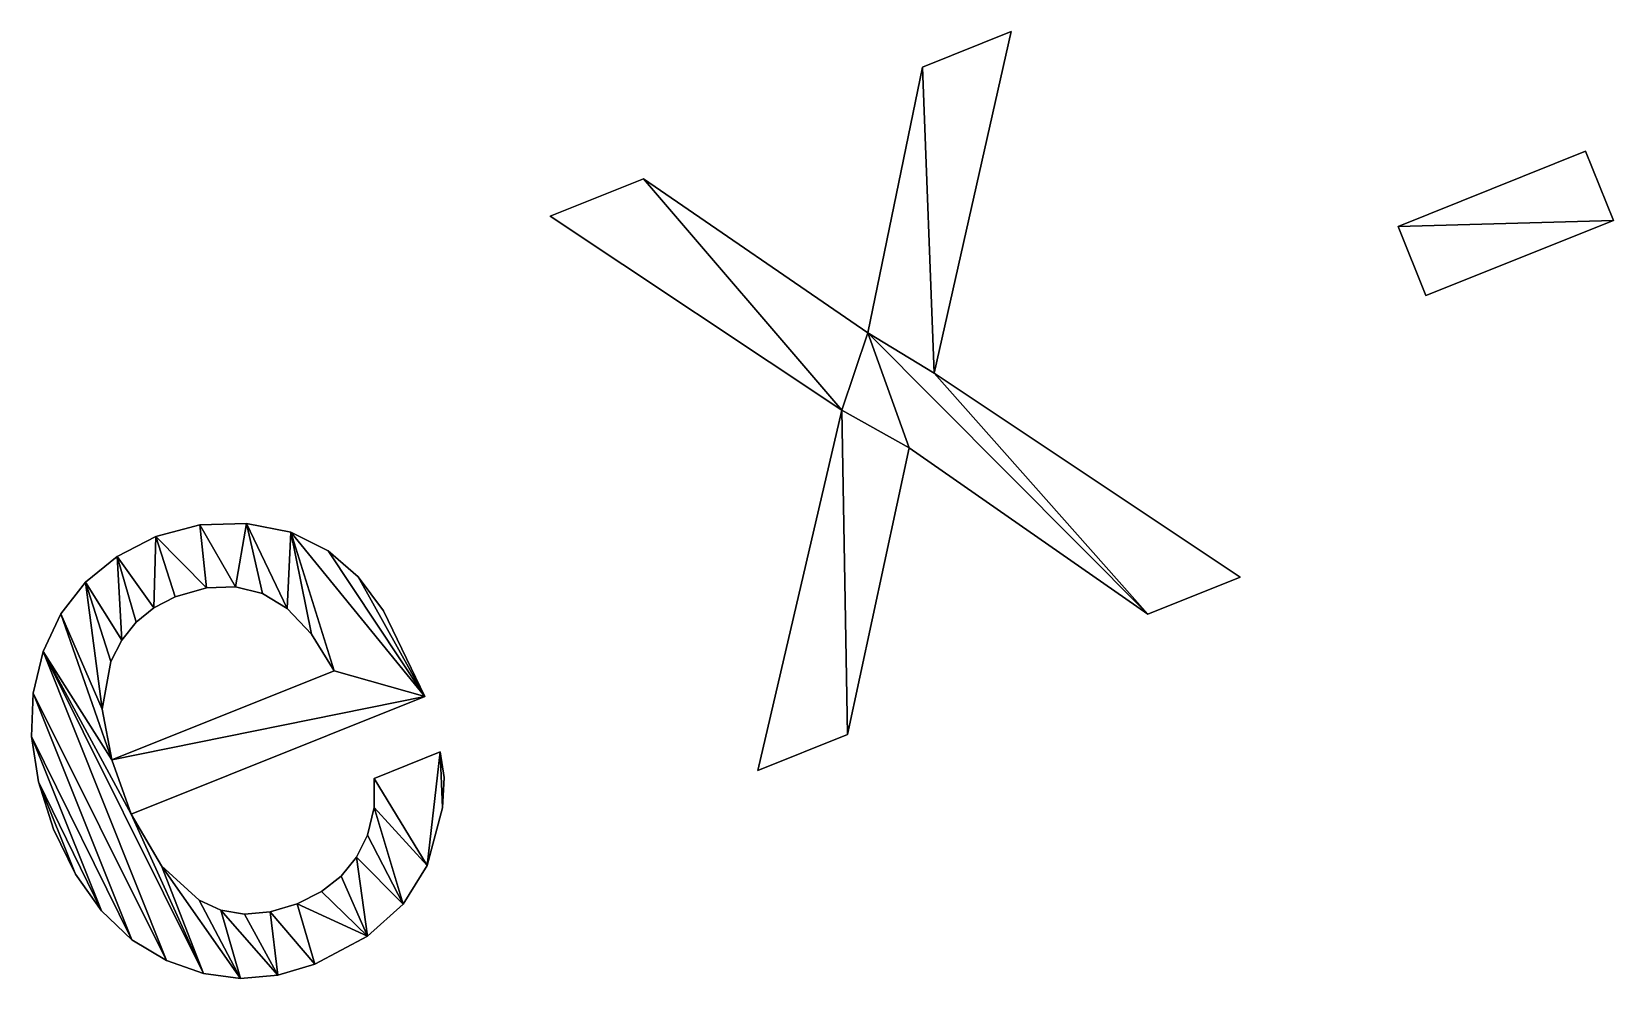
# Model space of a CAD drawing. Extents: x -19 to 362, y -54 to 342.
# Drawn here: x 310.48 to 335.79, y 66.66 to 81.81 of the extents above; entities that cross this region are included whole.
import ezdxf

# ---------------------------------------------------------------- set-up
doc = ezdxf.new("R2010")
doc.units = 0
doc.header["$MEASUREMENT"] = 0
doc.layers.get('0').update_dxf_attribs({"color": 13, "linetype": 'CONTINUOUS'})
doc.layers.add('TEMP', color=134, linetype='CONTINUOUS')

# ---------------------------------------------------------------- blocks, each defined once
blk = doc.blocks.new('___10')
at = {"color": 18}
for p, q in [((113.338, 18.046, 0.051), (110.162, 22.659, 0.051)), ((110.162, 22.659, 0.051), (111.766, 22.659, 0.051)), ((111.766, 22.659, 0.051), (114.182, 19.038, 0.051)), ((114.182, 19.038, 0.051), (116.579, 22.659, 0.051)), ((118.106, 22.659, 0.051), (114.93, 18.046, 0.051)), ((116.579, 22.659, 0.051), (118.106, 22.659, 0.051)), ((101.705, 20.184, 0.051), (102.399, 20.249, 0.051)), ((102.399, 20.249, 0.051), (103.122, 20.163, 0.051)), ((101.081, 19.99, 0.051), (101.705, 20.184, 0.051)), ((103.122, 20.163, 0.051), (103.823, 19.904, 0.051)), ((100.527, 19.666, 0.051), (101.081, 19.99, 0.051)), ((103.823, 19.904, 0.051), (104.43, 19.509, 0.051)), ((100.041, 19.212, 0.051), (100.527, 19.666, 0.051)), ((104.43, 19.509, 0.051), (104.873, 19.012, 0.051)), ((102.328, 19.238, 0.051), (101.945, 19.202, 0.051)), ((102.845, 19.185, 0.051), (102.328, 19.238, 0.051)), ((99.646, 18.654, 0.051), (100.041, 19.212, 0.051)), ((101.594, 19.093, 0.051), (101.275, 18.913, 0.051)), ((101.945, 19.202, 0.051), (101.594, 19.093, 0.051)), ((103.283, 19.028, 0.051), (102.845, 19.185, 0.051)), ((103.641, 18.767, 0.051), (103.283, 19.028, 0.051)), ((104.873, 19.012, 0.051), (105.163, 18.447, 0.051)), ((101.275, 18.913, 0.051), (100.988, 18.661, 0.051)), ((103.919, 18.4, 0.051), (103.641, 18.767, 0.051)), ((99.364, 18.018, 0.051), (99.646, 18.654, 0.051)), ((100.988, 18.661, 0.051), (100.574, 18.006, 0.051)), ((104.13, 17.873, 0.051), (103.919, 18.4, 0.051)), ((99.195, 17.304, 0.051), (99.364, 18.018, 0.051)), ((100.574, 18.006, 0.051), (100.415, 17.195, 0.051)), ((109.95, 13.194, 0.051), (113.338, 18.046, 0.051)), ((114.93, 18.046, 0.051), (118.261, 13.194, 0.051)), ((104.248, 17.195, 0.051), (104.13, 17.873, 0.051)), ((122.693, 17.466, 0.051), (125.927, 17.466, 0.051)), ((122.693, 16.274, 0.051), (122.693, 17.466, 0.051)), ((125.927, 17.466, 0.051), (125.927, 16.274, 0.051)), ((99.139, 16.512, 0.051), (99.195, 17.304, 0.051)), ((100.415, 17.195, 0.051), (104.248, 17.195, 0.051)), ((114.118, 17.086, 0.051), (111.496, 13.194, 0.051)), ((116.669, 13.194, 0.051), (114.118, 17.086, 0.051)), ((99.195, 15.715, 0.051), (99.139, 16.512, 0.051)), ((105.44, 16.274, 0.051), (100.382, 16.274, 0.051)), ((125.927, 16.274, 0.051), (122.693, 16.274, 0.051)), ((99.363, 15.012, 0.051), (99.195, 15.715, 0.051)), ((104.029, 14.929, 0.051), (104.203, 15.359, 0.051)), ((104.203, 15.359, 0.051), (105.343, 15.359, 0.051)), ((105.343, 15.359, 0.051), (105.246, 14.957, 0.051)), ((99.643, 14.403, 0.051), (99.363, 15.012, 0.051)), ((105.246, 14.957, 0.051), (105.044, 14.512, 0.051)), ((103.765, 14.554, 0.051), (104.029, 14.929, 0.051)), ((100.878, 14.589, 0.051), (101.142, 14.312, 0.051)), ((103.471, 14.292, 0.051), (103.765, 14.554, 0.051)), ((100.034, 13.887, 0.051), (99.643, 14.403, 0.051)), ((101.142, 14.312, 0.051), (101.47, 14.113, 0.051)), ((103.132, 14.104, 0.051), (103.471, 14.292, 0.051)), ((101.47, 14.113, 0.051), (101.861, 13.994, 0.051)), ((101.861, 13.994, 0.051), (102.315, 13.955, 0.051)), ((102.315, 13.955, 0.051), (102.746, 13.992, 0.051)), ((102.746, 13.992, 0.051), (103.132, 14.104, 0.051)), ((100.507, 13.477, 0.051), (100.034, 13.887, 0.051)), ((101.028, 13.184, 0.051), (100.507, 13.477, 0.051)), ((101.599, 13.008, 0.051), (101.028, 13.184, 0.051)), ((111.496, 13.194, 0.051), (109.95, 13.194, 0.051)), ((118.261, 13.194, 0.051), (116.669, 13.194, 0.051)), ((102.218, 12.95, 0.051), (101.599, 13.008, 0.051))]:
    blk.add_line(p, q, dxfattribs=at)
for points in [[(105.163, 18.447, 0.051), (105.337, 17.794, 0.051), (105.44, 16.274, 0.051)], [(100.382, 16.274, 0.051), (100.522, 15.328, 0.051), (100.878, 14.589, 0.051)], [(105.044, 14.512, 0.051), (104.473, 13.749, 0.051), (103.882, 13.317, 0.051)], [(103.882, 13.317, 0.051), (103.166, 13.053, 0.051), (102.218, 12.95, 0.051)]]:
    blk.add_polyline3d(points, dxfattribs=at)
mesh = blk.add_polyface(dxfattribs=at)
corners = [(111.496, 13.194, 0.051), (113.338, 18.046, 0.051), (109.95, 13.194, 0.051), (114.118, 17.086, 0.051), (111.766, 22.659, 0.051), (110.162, 22.659, 0.051), (114.182, 19.038, 0.051), (116.669, 13.194, 0.051), (114.93, 18.046, 0.051), (118.261, 13.194, 0.051), (116.579, 22.659, 0.051), (118.106, 22.659, 0.051)]
mesh.append_faces([[corners[k] for k in face] for face in [(0, 1, 2), (1, 4, 5), (8, 7, 9), (10, 8, 11)]], dxfattribs={"vtx0": -1, "color": 18})
mesh.append_faces([[corners[k] for k in face] for face in [(4, 1, 6)]], dxfattribs={"vtx0": -1, "vtx1": -1, "color": 18})
mesh.append_faces([[corners[k] for k in face] for face in [(6, 1, 3), (6, 7, 8)]], dxfattribs={"vtx0": -1, "vtx1": -1, "vtx2": -1, "color": 18})
mesh.append_faces([[corners[k] for k in face] for face in [(1, 0, 3), (6, 3, 7), (8, 10, 6)]], dxfattribs={"vtx0": -1, "vtx2": -1, "color": 18})
mesh = blk.add_polyface(dxfattribs=at)
corners = [(99.195, 15.715, 0.051), (99.195, 17.304, 0.051), (99.139, 16.512, 0.051), (99.363, 15.012, 0.051), (99.364, 18.018, 0.051), (99.643, 14.403, 0.051), (99.646, 18.654, 0.051), (100.034, 13.887, 0.051), (100.041, 19.212, 0.051), (100.507, 13.477, 0.051), (100.382, 16.274, 0.051), (100.522, 15.328, 0.051), (101.028, 13.184, 0.051), (100.878, 14.589, 0.051), (101.142, 14.312, 0.051), (101.599, 13.008, 0.051), (101.47, 14.113, 0.051), (101.861, 13.994, 0.051), (102.218, 12.95, 0.051), (102.315, 13.955, 0.051), (103.166, 13.053, 0.051), (102.746, 13.992, 0.051), (103.132, 14.104, 0.051), (103.471, 14.292, 0.051), (103.882, 13.317, 0.051), (103.765, 14.554, 0.051), (104.029, 14.929, 0.051), (104.473, 13.749, 0.051), (104.203, 15.359, 0.051), (105.343, 15.359, 0.051), (105.044, 14.512, 0.051), (105.246, 14.957, 0.051), (105.44, 16.274, 0.051), (100.415, 17.195, 0.051), (104.248, 17.195, 0.051), (104.43, 19.509, 0.051), (104.873, 19.012, 0.051), (105.163, 18.447, 0.051), (105.337, 17.794, 0.051), (100.527, 19.666, 0.051), (100.574, 18.006, 0.051), (101.081, 19.99, 0.051), (100.988, 18.661, 0.051), (101.275, 18.913, 0.051), (101.705, 20.184, 0.051), (101.594, 19.093, 0.051), (101.945, 19.202, 0.051), (102.399, 20.249, 0.051), (102.328, 19.238, 0.051), (102.845, 19.185, 0.051), (103.122, 20.163, 0.051), (103.283, 19.028, 0.051), (103.823, 19.904, 0.051), (103.641, 18.767, 0.051), (103.919, 18.4, 0.051), (104.13, 17.873, 0.051)]
mesh.append_faces([[corners[k] for k in face] for face in [(0, 1, 2), (29, 30, 31), (37, 32, 38)]], dxfattribs={"vtx0": -1, "color": 18})
mesh.append_faces([[corners[k] for k in face] for face in [(1, 3, 4), (4, 5, 6), (6, 7, 8), (10, 9, 11), (11, 12, 13), (13, 12, 14), (14, 15, 16), (16, 15, 17), (17, 18, 19), (19, 20, 21), (21, 20, 22), (22, 20, 23), (23, 24, 25), (25, 24, 26), (26, 27, 28), (28, 27, 29), (32, 33, 10), (33, 32, 34), (35, 32, 36), (36, 32, 37), (8, 33, 39), (39, 40, 41), (41, 43, 44), (44, 46, 47), (47, 49, 50), (50, 51, 52), (52, 54, 35)]], dxfattribs={"vtx0": -1, "vtx1": -1, "color": 18})
mesh.append_faces([[corners[k] for k in face] for face in [(8, 9, 10), (34, 32, 35), (33, 8, 10)]], dxfattribs={"vtx0": -1, "vtx1": -1, "vtx2": -1, "color": 18})
mesh.append_faces([[corners[k] for k in face] for face in [(1, 0, 3), (4, 3, 5), (6, 5, 7), (8, 7, 9), (11, 9, 12), (14, 12, 15), (17, 15, 18), (19, 18, 20), (23, 20, 24), (26, 24, 27), (29, 27, 30), (39, 33, 40), (41, 40, 42), (41, 42, 43), (44, 43, 45), (44, 45, 46), (47, 46, 48), (47, 48, 49), (50, 49, 51), (52, 51, 53), (52, 53, 54), (35, 54, 55), (35, 55, 34)]], dxfattribs={"vtx0": -1, "vtx2": -1, "color": 18})
mesh = blk.add_polyface(dxfattribs=at)
corners = [(125.927, 16.274, 0.051), (122.693, 17.466, 0.051), (122.693, 16.274, 0.051), (125.927, 17.466, 0.051)]
mesh.append_faces([[corners[k] for k in face] for face in [(0, 1, 2), (1, 0, 3)]], dxfattribs={"vtx0": -1, "color": 18})

msp = doc.modelspace()

# ---------------------------------------------------------------- block references
at = {"layer": 'TEMP', "rotation": 21.82680000000001}
msp.add_blockref('___10', (224.937, 16.859, 37.5), dxfattribs=at)

doc.saveas('drawing.dxf')
